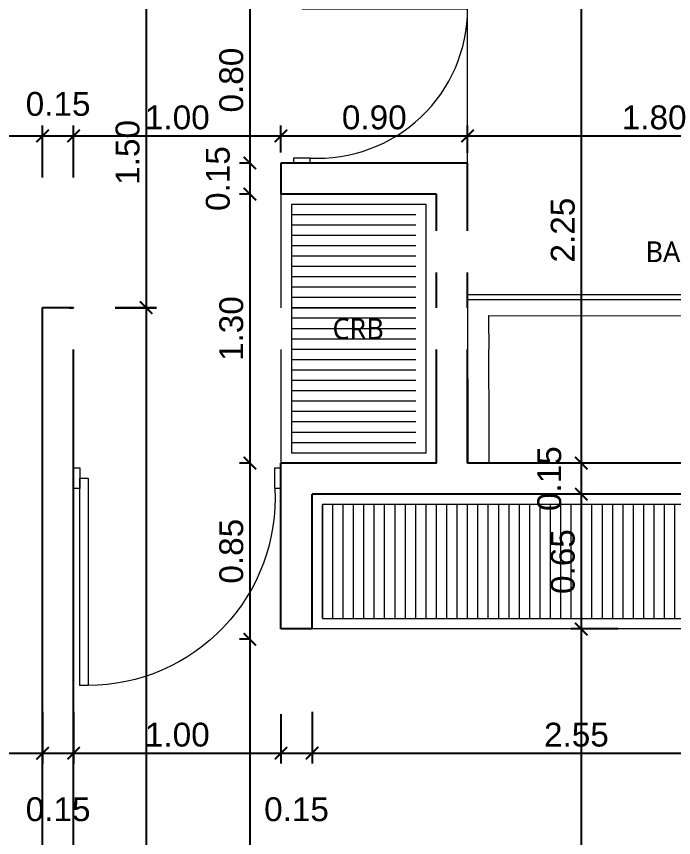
# Model space of a CAD drawing. Header units: feet. Extents: x -417 to 46, y -646 to -218.
# Drawn here: x -64.764 to -61.595, y -307.113 to -303.152 of the extents above; entities that cross this region are included whole.
import ezdxf

# ---------------------------------------------------------------- set-up
doc = ezdxf.new("R2010")
doc.units = ezdxf.units.FT
doc.header["$MEASUREMENT"] = 0
doc.linetypes.add('DASHDOT', pattern=[25.4, 12.7, -6.35, 0, -6.35])
for name, color, linetype, lineweight in [('A-WALL', 4, 'Continuous', 25), ('closet', 8, 'Continuous', 5), ('DIM-COTAS', 1, 'Continuous', 5), ('P-SANR-FIXT', 2, 'Continuous', 9), ('puertas', 8, 'Continuous', 9), ('TXT', 2, 'Continuous', 9)]:
    doc.layers.add(name, color=color, linetype=linetype, lineweight=lineweight)
doc.layers.add('DIM', color=10, linetype='Continuous')
doc.layers.add('GRDUTIY', color=5, linetype='Continuous')
doc.styles.add('ads', font='trebuc.ttf', dxfattribs={"height": 0.14})
doc.styles.get("Standard").update_dxf_attribs({"font": 'arial.ttf', "height": 0.115})
doc.dimstyles.new('KEILY', dxfattribs={"dimtxt": 0.115, "dimasz": 0.06, "dimexe": 0.05, "dimexo": 0.2, "dimgap": 0.03, "dimtad": 1, "dimzin": 1, "dimdsep": 46, "dimtxsty": 'Standard', "dimblk": 'ARCHTICK', "dimcen": 2.5, "dimdle": 0.03, "dimclrd": 256, "dimclre": 256, "dimclrt": 7, "dimadec": 0, "dimazin": 0, "dimtfac": 1, "dimtmove": 2, "dimatfit": 3, "dimfxl": 0.2, "dimfxlon": 1, "dimtolj": 1, "dimtzin": 1, "dimarcsym": 0})

# ---------------------------------------------------------------- blocks, each defined once
blk = doc.blocks.new('A$C4D292AF4')
at = {"layer": 'puertas'}
for points in [[(0.03, 0.05), (0.07, 0.05), (0.07, 1.05), (0.03, 1.05)], [(0, 0), (0.03, 0), (0.03, 0.1), (0, 0.1)], [(0.97, 0), (1, 0), (1, 0.1), (0.97, 0.1)]]:
    blk.add_lwpolyline(points, close=True, dxfattribs=at)
blk.add_arc((0.0677, 0.1465), 0.9035, 357.0481, 89.8556, dxfattribs=at)
blk = doc.blocks.new('A$C5F285EFA')
at = {"layer": 'P-SANR-FIXT'}
for p, q in [((0, 0.8128), (1.8, 0.8129)), ((0, 0.8128), (0.0007, 0.0014)), ((1.8, 0.8129), (1.8, 0)), ((1.8, 0.7875), (0, 0.7874)), ((0.1017, 0.7113), (1.6985, 0.7112)), ((0.1017, 0.7113), (0.1023, 0.0001)), ((1.6985, 0.7112), (1.6991, 0)), ((1.4837, 0.3872), (1.5729, 0.3872)), ((1.5729, 0.3784), (1.4837, 0.3783)), ((1.4838, 0.3599), (1.5729, 0.3599)), ((1.5729, 0.3511), (1.4838, 0.351)), ((1.4838, 0.3326), (1.573, 0.3326)), ((1.573, 0.3238), (1.4838, 0.3237)), ((1.6991, 0), (0.0007, 0)), ((1.6991, 0), (1.8, 0))]:
    blk.add_line(p, q, dxfattribs=at)
for centre, radius, start, end in [((1.5284, 0.3555), 0.0635, 0.0472, 180.0472), ((1.5284, 0.3555), 0.0635, 0.0472, 180.0472), ((1.4837, 0.3827), 0.00444, 90.0472, 270.0472), ((1.4838, 0.3554), 0.00444, 90.0472, 270.0472), ((1.5729, 0.3828), 0.00444, 270.0472, 90.0472), ((1.5729, 0.3555), 0.00444, 270.0472, 90.0472), ((1.5284, 0.3555), 0.0635, 180.0472, 0.0472), ((1.5284, 0.3555), 0.0635, 180.0472, 0.0472), ((1.4838, 0.3281), 0.00444, 90.0472, 270.0472), ((1.573, 0.3282), 0.00444, 270.0472, 90.0472)]:
    blk.add_arc(centre, radius, start, end, dxfattribs=at)
blk = doc.blocks.new('_ArchTick')
at = {"layer": 'DIM-COTAS', "color": 0, "const_width": 0.15}
blk.add_lwpolyline([(-0.5, -0.5), (0.5, 0.5)], dxfattribs=at)
blk = doc.blocks.new('*D1016')
at = {"layer": 'Defpoints', "color": 0, "transparency": 16777216}
for p in [(-64.6383, -303.7287), (-67.6883, -304.557), (-64.6383, -304.557)]:
    blk.add_point(p, dxfattribs=at)
at = {"layer": 'DIM', "lineweight": -2, "transparency": 16777216}
for p, q in [((-67.6883, -303.9287), (-67.6883, -303.6787)), ((-64.6383, -303.9287), (-64.6383, -303.6787)), ((-67.7183, -303.7287), (-64.6083, -303.7287))]:
    blk.add_line(p, q, dxfattribs=at)
at = {"layer": 'DIM', "lineweight": -2, "transparency": 16777216, "xscale": 0.06, "yscale": 0.06, "zscale": 0.06, "rotation": 180}
blk.add_blockref('_ArchTick', (-67.6883, -303.7287), dxfattribs=at)
at = {"layer": 'DIM', "lineweight": -2, "transparency": 16777216, "xscale": 0.06, "yscale": 0.06, "zscale": 0.06}
blk.add_blockref('_ArchTick', (-64.6383, -303.7287), dxfattribs=at)
at = {"layer": 'DIM', "color": 7, "transparency": 16777216, "insert": (-66.1633, -303.64), "char_height": 0.115, "attachment_point": 5}
blk.add_mtext('\\A1;3.05', dxfattribs=at)
blk = doc.blocks.new('*D1017')
at = {"layer": 'Defpoints', "color": 0, "transparency": 16777216}
for p in [(-64.4883, -303.7287), (-64.6383, -304.557), (-64.4883, -304.5723)]:
    blk.add_point(p, dxfattribs=at)
at = {"layer": 'DIM', "lineweight": -2, "transparency": 16777216}
for p, q in [((-64.6383, -303.9287), (-64.6383, -303.6787)), ((-64.4883, -303.9287), (-64.4883, -303.6787)), ((-64.6683, -303.7287), (-64.4583, -303.7287))]:
    blk.add_line(p, q, dxfattribs=at)
at = {"layer": 'DIM', "lineweight": -2, "transparency": 16777216, "xscale": 0.06, "yscale": 0.06, "zscale": 0.06, "rotation": 180}
blk.add_blockref('_ArchTick', (-64.6383, -303.7287), dxfattribs=at)
at = {"layer": 'DIM', "lineweight": -2, "transparency": 16777216, "xscale": 0.06, "yscale": 0.06, "zscale": 0.06}
blk.add_blockref('_ArchTick', (-64.4883, -303.7287), dxfattribs=at)
at = {"layer": 'DIM', "color": 7, "transparency": 16777216, "insert": (-64.5633, -303.575), "char_height": 0.115, "attachment_point": 5}
blk.add_mtext('\\A1;0.15', dxfattribs=at)
blk = doc.blocks.new('*D1018')
at = {"layer": 'Defpoints', "color": 0, "transparency": 16777216}
for p in [(-63.4883, -303.7287), (-63.4883, -304.0094), (-64.4883, -304.5723)]:
    blk.add_point(p, dxfattribs=at)
at = {"layer": 'DIM', "lineweight": -2, "transparency": 16777216}
for p, q in [((-64.4883, -303.9287), (-64.4883, -303.6787)), ((-63.4883, -303.8094), (-63.4883, -303.6787)), ((-64.5183, -303.7287), (-63.4583, -303.7287))]:
    blk.add_line(p, q, dxfattribs=at)
at = {"layer": 'DIM', "lineweight": -2, "transparency": 16777216, "xscale": 0.06, "yscale": 0.06, "zscale": 0.06, "rotation": 180}
blk.add_blockref('_ArchTick', (-64.4883, -303.7287), dxfattribs=at)
at = {"layer": 'DIM', "lineweight": -2, "transparency": 16777216, "xscale": 0.06, "yscale": 0.06, "zscale": 0.06}
blk.add_blockref('_ArchTick', (-63.4883, -303.7287), dxfattribs=at)
at = {"layer": 'DIM', "color": 7, "transparency": 16777216, "insert": (-63.9883, -303.64), "char_height": 0.115, "attachment_point": 5}
blk.add_mtext('\\A1;1.00', dxfattribs=at)
blk = doc.blocks.new('*D1019')
at = {"layer": 'Defpoints', "color": 0, "transparency": 16777216}
for p in [(-62.5883, -303.7287), (-63.4883, -304.0094), (-62.5883, -304.0096)]:
    blk.add_point(p, dxfattribs=at)
at = {"layer": 'DIM', "lineweight": -2, "transparency": 16777216}
for p, q in [((-63.4883, -303.8094), (-63.4883, -303.6787)), ((-62.5883, -303.8096), (-62.5883, -303.6787)), ((-63.5183, -303.7287), (-62.5583, -303.7287))]:
    blk.add_line(p, q, dxfattribs=at)
at = {"layer": 'DIM', "lineweight": -2, "transparency": 16777216, "xscale": 0.06, "yscale": 0.06, "zscale": 0.06, "rotation": 180}
blk.add_blockref('_ArchTick', (-63.4883, -303.7287), dxfattribs=at)
at = {"layer": 'DIM', "lineweight": -2, "transparency": 16777216, "xscale": 0.06, "yscale": 0.06, "zscale": 0.06}
blk.add_blockref('_ArchTick', (-62.5883, -303.7287), dxfattribs=at)
at = {"layer": 'DIM', "color": 7, "transparency": 16777216, "insert": (-63.0383, -303.64), "char_height": 0.115, "attachment_point": 5}
blk.add_mtext('\\A1;0.90', dxfattribs=at)
blk = doc.blocks.new('*D1020')
at = {"layer": 'Defpoints', "color": 0, "transparency": 16777216}
for p in [(-60.7883, -303.1094), (-60.7883, -303.7287), (-62.5883, -304.0096)]:
    blk.add_point(p, dxfattribs=at)
at = {"layer": 'DIM', "lineweight": -2, "transparency": 16777216}
for p, q in [((-60.7883, -303.5287), (-60.7883, -303.7787)), ((-62.5883, -303.8096), (-62.5883, -303.6787)), ((-62.6183, -303.7287), (-60.7583, -303.7287))]:
    blk.add_line(p, q, dxfattribs=at)
at = {"layer": 'DIM', "lineweight": -2, "transparency": 16777216, "xscale": 0.06, "yscale": 0.06, "zscale": 0.06, "rotation": 180}
blk.add_blockref('_ArchTick', (-62.5883, -303.7287), dxfattribs=at)
at = {"layer": 'DIM', "lineweight": -2, "transparency": 16777216, "xscale": 0.06, "yscale": 0.06, "zscale": 0.06}
blk.add_blockref('_ArchTick', (-60.7883, -303.7287), dxfattribs=at)
at = {"layer": 'DIM', "color": 7, "transparency": 16777216, "insert": (-61.6883, -303.64), "char_height": 0.115, "attachment_point": 5}
blk.add_mtext('\\A1;1.80', dxfattribs=at)
blk = doc.blocks.new('*D816')
at = {"layer": 'Defpoints', "color": 0, "transparency": 16777216}
for p in [(-67.6883, -306.0467), (-64.6383, -306.2077), (-64.6383, -306.7062)]:
    blk.add_point(p, dxfattribs=at)
at = {"layer": 'DIM', "lineweight": -2, "transparency": 16777216}
for p, q in [((-67.6883, -306.5062), (-67.6883, -306.7562)), ((-64.6383, -306.5062), (-64.6383, -306.7562)), ((-67.7183, -306.7062), (-64.6083, -306.7062))]:
    blk.add_line(p, q, dxfattribs=at)
at = {"layer": 'DIM', "lineweight": -2, "transparency": 16777216, "xscale": 0.06, "yscale": 0.06, "zscale": 0.06, "rotation": 180}
blk.add_blockref('_ArchTick', (-67.6883, -306.7062), dxfattribs=at)
at = {"layer": 'DIM', "lineweight": -2, "transparency": 16777216, "xscale": 0.06, "yscale": 0.06, "zscale": 0.06}
blk.add_blockref('_ArchTick', (-64.6383, -306.7062), dxfattribs=at)
at = {"layer": 'DIM', "color": 7, "transparency": 16777216, "insert": (-66.1633, -306.6174), "char_height": 0.115, "attachment_point": 5}
blk.add_mtext('\\A1;3.05', dxfattribs=at)
blk = doc.blocks.new('*D817')
at = {"layer": 'Defpoints', "color": 0, "transparency": 16777216}
for p in [(-64.6383, -306.2077), (-64.4883, -306.2077), (-64.4883, -306.7062)]:
    blk.add_point(p, dxfattribs=at)
at = {"layer": 'DIM', "lineweight": -2, "transparency": 16777216}
for p, q in [((-64.6383, -306.5062), (-64.6383, -306.7562)), ((-64.4883, -306.5062), (-64.4883, -306.7562)), ((-64.6683, -306.7062), (-64.4583, -306.7062))]:
    blk.add_line(p, q, dxfattribs=at)
at = {"layer": 'DIM', "lineweight": -2, "transparency": 16777216, "xscale": 0.06, "yscale": 0.06, "zscale": 0.06, "rotation": 180}
blk.add_blockref('_ArchTick', (-64.6383, -306.7062), dxfattribs=at)
at = {"layer": 'DIM', "lineweight": -2, "transparency": 16777216, "xscale": 0.06, "yscale": 0.06, "zscale": 0.06}
blk.add_blockref('_ArchTick', (-64.4883, -306.7062), dxfattribs=at)
at = {"layer": 'DIM', "color": 7, "transparency": 16777216, "insert": (-64.5633, -306.9773), "char_height": 0.115, "attachment_point": 5}
blk.add_mtext('\\A1;0.15', dxfattribs=at)
blk = doc.blocks.new('*D830')
at = {"layer": 'Defpoints', "color": 0, "transparency": 16777216}
for p in [(-64.4883, -306.2077), (-63.4883, -306.318), (-63.4883, -306.7062)]:
    blk.add_point(p, dxfattribs=at)
at = {"layer": 'DIM', "lineweight": -2, "transparency": 16777216}
for p, q in [((-64.4883, -306.5062), (-64.4883, -306.7562)), ((-63.4883, -306.518), (-63.4883, -306.7562)), ((-64.5183, -306.7062), (-63.4583, -306.7062))]:
    blk.add_line(p, q, dxfattribs=at)
at = {"layer": 'DIM', "lineweight": -2, "transparency": 16777216, "xscale": 0.06, "yscale": 0.06, "zscale": 0.06, "rotation": 180}
blk.add_blockref('_ArchTick', (-64.4883, -306.7062), dxfattribs=at)
at = {"layer": 'DIM', "lineweight": -2, "transparency": 16777216, "xscale": 0.06, "yscale": 0.06, "zscale": 0.06}
blk.add_blockref('_ArchTick', (-63.4883, -306.7062), dxfattribs=at)
at = {"layer": 'DIM', "color": 7, "transparency": 16777216, "insert": (-63.9883, -306.6175), "char_height": 0.115, "attachment_point": 5}
blk.add_mtext('\\A1;1.00', dxfattribs=at)
blk = doc.blocks.new('*D831')
at = {"layer": 'Defpoints', "color": 0, "transparency": 16777216}
for p in [(-63.3383, -306.107), (-63.4883, -306.318), (-63.3383, -306.7062)]:
    blk.add_point(p, dxfattribs=at)
at = {"layer": 'DIM', "lineweight": -2, "transparency": 16777216}
for p, q in [((-63.4883, -306.518), (-63.4883, -306.7562)), ((-63.3383, -306.5062), (-63.3383, -306.7562)), ((-63.5183, -306.7062), (-63.3083, -306.7062))]:
    blk.add_line(p, q, dxfattribs=at)
at = {"layer": 'DIM', "lineweight": -2, "transparency": 16777216, "xscale": 0.06, "yscale": 0.06, "zscale": 0.06, "rotation": 180}
blk.add_blockref('_ArchTick', (-63.4883, -306.7062), dxfattribs=at)
at = {"layer": 'DIM', "lineweight": -2, "transparency": 16777216, "xscale": 0.06, "yscale": 0.06, "zscale": 0.06}
blk.add_blockref('_ArchTick', (-63.3383, -306.7062), dxfattribs=at)
at = {"layer": 'DIM', "color": 7, "transparency": 16777216, "insert": (-63.4133, -306.9773), "char_height": 0.115, "attachment_point": 5}
blk.add_mtext('\\A1;0.15', dxfattribs=at)
blk = doc.blocks.new('*D832')
at = {"layer": 'Defpoints', "color": 0, "transparency": 16777216}
for p in [(-63.3383, -306.107), (-60.7883, -306.5935), (-60.7883, -306.7062)]:
    blk.add_point(p, dxfattribs=at)
at = {"layer": 'DIM', "lineweight": -2, "transparency": 16777216}
for p, q in [((-63.3383, -306.5062), (-63.3383, -306.7562)), ((-63.3683, -306.7062), (-60.7583, -306.7062)), ((-60.7883, -306.7062), (-60.7883, -306.7562))]:
    blk.add_line(p, q, dxfattribs=at)
at = {"layer": 'DIM', "lineweight": -2, "transparency": 16777216, "xscale": 0.06, "yscale": 0.06, "zscale": 0.06, "rotation": 180}
blk.add_blockref('_ArchTick', (-63.3383, -306.7062), dxfattribs=at)
at = {"layer": 'DIM', "lineweight": -2, "transparency": 16777216, "xscale": 0.06, "yscale": 0.06, "zscale": 0.06}
blk.add_blockref('_ArchTick', (-60.7883, -306.7062), dxfattribs=at)
at = {"layer": 'DIM', "color": 7, "transparency": 16777216, "insert": (-62.0633, -306.6175), "char_height": 0.115, "attachment_point": 5}
blk.add_mtext('\\A1;2.55', dxfattribs=at)
blk = doc.blocks.new('*D909')
at = {"layer": 'Defpoints', "color": 0, "transparency": 16777216}
for p in [(-64.5633, -303.0594), (-64.4883, -304.557), (-64.139, -304.557)]:
    blk.add_point(p, dxfattribs=at)
at = {"layer": 'DIM', "lineweight": -2, "transparency": 16777216}
for p, q in [((-64.139, -303.0294), (-64.139, -304.587)), ((-64.339, -303.0594), (-64.089, -303.0594)), ((-64.2883, -304.557), (-64.089, -304.557))]:
    blk.add_line(p, q, dxfattribs=at)
at = {"layer": 'DIM', "lineweight": -2, "transparency": 16777216, "xscale": 0.06, "yscale": 0.06, "zscale": 0.06}
for p, rotation in [((-64.139, -303.0594), 90), ((-64.139, -304.557), 270)]:
    blk.add_blockref('_ArchTick', p, dxfattribs=dict(at, rotation=rotation))
at = {"layer": 'DIM', "color": 7, "transparency": 16777216, "insert": (-64.2277, -303.8082), "char_height": 0.115, "attachment_point": 5, "rotation": 90}
blk.add_mtext('\\A1;1.50', dxfattribs=at)
blk = doc.blocks.new('*D770')
at = {"layer": 'Defpoints', "color": 0, "transparency": 16777216}
for p in [(-64.4883, -304.557), (-64.4883, -310.057), (-64.139, -310.057)]:
    blk.add_point(p, dxfattribs=at)
at = {"layer": 'DIM', "lineweight": -2, "transparency": 16777216}
for p, q in [((-64.2883, -304.557), (-64.089, -304.557)), ((-64.139, -304.527), (-64.139, -310.087)), ((-64.2883, -310.057), (-64.089, -310.057))]:
    blk.add_line(p, q, dxfattribs=at)
at = {"layer": 'DIM', "lineweight": -2, "transparency": 16777216, "xscale": 0.06, "yscale": 0.06, "zscale": 0.06}
for p, rotation in [((-64.139, -304.557), 90), ((-64.139, -310.057), 270)]:
    blk.add_blockref('_ArchTick', p, dxfattribs=dict(at, rotation=rotation))
at = {"layer": 'DIM', "color": 7, "transparency": 16777216, "insert": (-64.2277, -307.307), "char_height": 0.115, "attachment_point": 5, "rotation": 90}
blk.add_mtext('\\A1;5.50', dxfattribs=at)
blk = doc.blocks.new('*D912')
at = {"layer": 'Defpoints', "color": 0, "transparency": 16777216}
for p in [(-63.4383, -303.0594), (-63.6387, -303.8594), (-63.4883, -303.8594)]:
    blk.add_point(p, dxfattribs=at)
at = {"layer": 'DIM', "lineweight": -2, "transparency": 16777216}
for p, q in [((-63.6387, -303.0294), (-63.6387, -303.8894)), ((-63.6383, -303.0594), (-63.6887, -303.0594)), ((-63.6387, -303.8594), (-63.6887, -303.8594))]:
    blk.add_line(p, q, dxfattribs=at)
at = {"layer": 'DIM', "lineweight": -2, "transparency": 16777216, "xscale": 0.06, "yscale": 0.06, "zscale": 0.06}
for p, rotation in [((-63.6387, -303.0594), 90), ((-63.6387, -303.8594), 270)]:
    blk.add_blockref('_ArchTick', p, dxfattribs=dict(at, rotation=rotation))
at = {"layer": 'DIM', "color": 7, "transparency": 16777216, "insert": (-63.7274, -303.4594), "char_height": 0.115, "attachment_point": 5, "rotation": 90}
blk.add_mtext('\\A1;0.80', dxfattribs=at)
blk = doc.blocks.new('*D913')
at = {"layer": 'Defpoints', "color": 0, "transparency": 16777216}
for p in [(-63.4883, -303.8594), (-63.6387, -304.0094), (-63.4883, -304.0094)]:
    blk.add_point(p, dxfattribs=at)
at = {"layer": 'DIM', "lineweight": -2, "transparency": 16777216}
for p, q in [((-63.6387, -303.8294), (-63.6387, -304.0394)), ((-63.6387, -303.8594), (-63.6887, -303.8594)), ((-63.6387, -304.0094), (-63.6887, -304.0094))]:
    blk.add_line(p, q, dxfattribs=at)
at = {"layer": 'DIM', "lineweight": -2, "transparency": 16777216, "xscale": 0.06, "yscale": 0.06, "zscale": 0.06}
for p, rotation in [((-63.6387, -303.8594), 90), ((-63.6387, -304.0094), 270)]:
    blk.add_blockref('_ArchTick', p, dxfattribs=dict(at, rotation=rotation))
at = {"layer": 'DIM', "color": 7, "transparency": 16777216, "insert": (-63.7924, -303.9344), "char_height": 0.115, "attachment_point": 5, "rotation": 90}
blk.add_mtext('\\A1;0.15', dxfattribs=at)
blk = doc.blocks.new('*D914')
at = {"layer": 'Defpoints', "color": 0, "transparency": 16777216}
for p in [(-63.4883, -304.0094), (-63.6387, -305.307), (-63.4883, -305.307)]:
    blk.add_point(p, dxfattribs=at)
at = {"layer": 'DIM', "lineweight": -2, "transparency": 16777216}
for p, q in [((-63.6387, -303.9794), (-63.6387, -305.337)), ((-63.6387, -304.0094), (-63.6887, -304.0094)), ((-63.6387, -305.307), (-63.6887, -305.307))]:
    blk.add_line(p, q, dxfattribs=at)
at = {"layer": 'DIM', "lineweight": -2, "transparency": 16777216, "xscale": 0.06, "yscale": 0.06, "zscale": 0.06}
for p, rotation in [((-63.6387, -304.0094), 90), ((-63.6387, -305.307), 270)]:
    blk.add_blockref('_ArchTick', p, dxfattribs=dict(at, rotation=rotation))
at = {"layer": 'DIM', "color": 7, "transparency": 16777216, "insert": (-63.7275, -304.6582), "char_height": 0.115, "attachment_point": 5, "rotation": 90}
blk.add_mtext('\\A1;1.30', dxfattribs=at)
blk = doc.blocks.new('*D915')
at = {"layer": 'Defpoints', "color": 0, "transparency": 16777216}
for p in [(-63.4883, -305.307), (-63.6387, -306.157), (-63.4883, -306.157)]:
    blk.add_point(p, dxfattribs=at)
at = {"layer": 'DIM', "lineweight": -2, "transparency": 16777216}
for p, q in [((-63.6387, -305.307), (-63.6887, -305.307)), ((-63.6387, -305.277), (-63.6387, -306.187)), ((-63.6387, -306.157), (-63.6887, -306.157))]:
    blk.add_line(p, q, dxfattribs=at)
at = {"layer": 'DIM', "lineweight": -2, "transparency": 16777216, "xscale": 0.06, "yscale": 0.06, "zscale": 0.06}
for p, rotation in [((-63.6387, -305.307), 90), ((-63.6387, -306.157), 270)]:
    blk.add_blockref('_ArchTick', p, dxfattribs=dict(at, rotation=rotation))
at = {"layer": 'DIM', "color": 7, "transparency": 16777216, "insert": (-63.7274, -305.732), "char_height": 0.115, "attachment_point": 5, "rotation": 90}
blk.add_mtext('\\A1;0.85', dxfattribs=at)
blk = doc.blocks.new('*D916')
at = {"layer": 'Defpoints', "color": 0, "transparency": 16777216}
for p in [(-63.4883, -306.157), (-63.6387, -310.057), (-62.8851, -310.057)]:
    blk.add_point(p, dxfattribs=at)
at = {"layer": 'DIM', "lineweight": -2, "transparency": 16777216}
for p, q in [((-63.6387, -306.127), (-63.6387, -310.087)), ((-63.6387, -306.157), (-63.6887, -306.157)), ((-63.4387, -310.057), (-63.6887, -310.057))]:
    blk.add_line(p, q, dxfattribs=at)
at = {"layer": 'DIM', "lineweight": -2, "transparency": 16777216, "xscale": 0.06, "yscale": 0.06, "zscale": 0.06}
for p, rotation in [((-63.6387, -306.157), 90), ((-63.6387, -310.057), 270)]:
    blk.add_blockref('_ArchTick', p, dxfattribs=dict(at, rotation=rotation))
at = {"layer": 'DIM', "color": 7, "transparency": 16777216, "insert": (-63.7275, -308.107), "char_height": 0.115, "attachment_point": 5, "rotation": 90}
blk.add_mtext('\\A1;3.90', dxfattribs=at)
blk = doc.blocks.new('*D922')
at = {"layer": 'Defpoints', "color": 0, "transparency": 16777216}
for p in [(-61.4998, -303.0594), (-62.0399, -305.307), (-61.7797, -305.307)]:
    blk.add_point(p, dxfattribs=at)
at = {"layer": 'DIM', "lineweight": -2, "transparency": 16777216}
for p, q in [((-62.0399, -303.0294), (-62.0399, -305.337)), ((-61.8399, -303.0594), (-62.0899, -303.0594)), ((-61.9797, -305.307), (-62.0899, -305.307))]:
    blk.add_line(p, q, dxfattribs=at)
at = {"layer": 'DIM', "lineweight": -2, "transparency": 16777216, "xscale": 0.06, "yscale": 0.06, "zscale": 0.06}
for p, rotation in [((-62.0399, -303.0594), 90), ((-62.0399, -305.307), 270)]:
    blk.add_blockref('_ArchTick', p, dxfattribs=dict(at, rotation=rotation))
at = {"layer": 'DIM', "color": 7, "transparency": 16777216, "insert": (-62.1286, -304.1832), "char_height": 0.115, "attachment_point": 5, "rotation": 90}
blk.add_mtext('\\A1;2.25', dxfattribs=at)
blk = doc.blocks.new('*D923')
at = {"layer": 'Defpoints', "color": 0, "transparency": 16777216}
for p in [(-61.7797, -305.307), (-62.0399, -305.457), (-61.7712, -305.457)]:
    blk.add_point(p, dxfattribs=at)
at = {"layer": 'DIM', "lineweight": -2, "transparency": 16777216}
for p, q in [((-61.9797, -305.307), (-62.0899, -305.307)), ((-62.0399, -305.277), (-62.0399, -305.487)), ((-61.9712, -305.457), (-62.0899, -305.457))]:
    blk.add_line(p, q, dxfattribs=at)
at = {"layer": 'DIM', "lineweight": -2, "transparency": 16777216, "xscale": 0.06, "yscale": 0.06, "zscale": 0.06}
for p, rotation in [((-62.0399, -305.307), 90), ((-62.0399, -305.457), 270)]:
    blk.add_blockref('_ArchTick', p, dxfattribs=dict(at, rotation=rotation))
at = {"layer": 'DIM', "color": 7, "transparency": 16777216, "insert": (-62.1936, -305.382), "char_height": 0.115, "attachment_point": 5, "rotation": 90}
blk.add_mtext('\\A1;0.15', dxfattribs=at)
blk = doc.blocks.new('*D924')
at = {"layer": 'Defpoints', "color": 0, "transparency": 16777216}
for p in [(-61.7712, -305.457), (-62.0399, -306.107), (-61.6619, -306.107)]:
    blk.add_point(p, dxfattribs=at)
at = {"layer": 'DIM', "lineweight": -2, "transparency": 16777216}
for p, q in [((-62.0399, -305.427), (-62.0399, -306.137)), ((-61.9712, -305.457), (-62.0899, -305.457)), ((-61.8619, -306.107), (-62.0899, -306.107))]:
    blk.add_line(p, q, dxfattribs=at)
at = {"layer": 'DIM', "lineweight": -2, "transparency": 16777216, "xscale": 0.06, "yscale": 0.06, "zscale": 0.06}
for p, rotation in [((-62.0399, -305.457), 90), ((-62.0399, -306.107), 270)]:
    blk.add_blockref('_ArchTick', p, dxfattribs=dict(at, rotation=rotation))
at = {"layer": 'DIM', "color": 7, "transparency": 16777216, "insert": (-62.1286, -305.782), "char_height": 0.115, "attachment_point": 5, "rotation": 90}
blk.add_mtext('\\A1;0.65', dxfattribs=at)
blk = doc.blocks.new('*D925')
at = {"layer": 'Defpoints', "color": 0, "transparency": 16777216}
for p in [(-61.6619, -306.107), (-62.0399, -310.057), (-61.6197, -310.057)]:
    blk.add_point(p, dxfattribs=at)
at = {"layer": 'DIM', "lineweight": -2, "transparency": 16777216}
for p, q in [((-62.0399, -306.077), (-62.0399, -310.087)), ((-61.8619, -306.107), (-62.0899, -306.107)), ((-61.8399, -310.057), (-62.0899, -310.057))]:
    blk.add_line(p, q, dxfattribs=at)
at = {"layer": 'DIM', "lineweight": -2, "transparency": 16777216, "xscale": 0.06, "yscale": 0.06, "zscale": 0.06}
for p, rotation in [((-62.0399, -306.107), 90), ((-62.0399, -310.057), 270)]:
    blk.add_blockref('_ArchTick', p, dxfattribs=dict(at, rotation=rotation))
at = {"layer": 'DIM', "color": 7, "transparency": 16777216, "insert": (-62.1286, -308.082), "char_height": 0.115, "attachment_point": 5, "rotation": 90}
blk.add_mtext('\\A1;3.95', dxfattribs=at)

msp = doc.modelspace()

# ---------------------------------------------------------------- hatches: boundary and pattern name
at = {"layer": 'closet'}
h = msp.add_hatch(dxfattribs=at)
h.set_pattern_fill('ANSI31', color=256, scale=0.4, angle=45, style=0)
h.set_pattern_definition([(90, (-63.238263, -306.05702), (-0.05, 7e-18), [])])
h.paths.add_polyline_path([(-63.2883, -306.057), (-60.8383, -306.057), (-60.8383, -305.507), (-63.2883, -305.507)])

# ---------------------------------------------------------------- linework, layer by layer
at = {"layer": 'A-WALL'}
for p, q in [((-62.5883, -303.8594), (-63.4883, -303.8594)), ((-63.4883, -303.8594), (-63.4883, -304.0094)), ((-62.5883, -305.307), (-62.5883, -303.8594)), ((-62.7383, -304.0094), (-63.4883, -304.0094)), ((-62.7383, -305.307), (-62.7383, -304.0094)), ((-64.6383, -309.157), (-64.6383, -304.557)), ((-64.4883, -310.057), (-64.4883, -304.557)), ((-63.4883, -306.107), (-63.4883, -305.307)), ((-62.7383, -305.307), (-63.4883, -305.307)), ((-60.7883, -305.307), (-62.5883, -305.307)), ((-63.3383, -306.107), (-63.3383, -305.457)), ((-60.7883, -305.457), (-63.3383, -305.457)), ((-63.3383, -306.107), (-63.4883, -306.107))]:
    msp.add_line(p, q, dxfattribs=at)
at = {"layer": 'closet'}
for p, q in [((-62.5883, -303.8594), (-62.5883, -303.0594)), ((-63.4883, -304.0094), (-63.4883, -305.307)), ((-60.7883, -306.107), (-63.3383, -306.107))]:
    msp.add_line(p, q, dxfattribs=at)
msp.add_lwpolyline([(-63.2883, -306.057), (-60.8383, -306.057), (-60.8383, -305.507), (-63.2883, -305.507)], close=True, dxfattribs=at)
at = {"layer": 'GRDUTIY', "color": 8, "linetype": 'DASHDOT'}
msp.add_line((-80.2539, -303.7855), (-57.9494, -303.8325), dxfattribs=at)

# ---------------------------------------------------------------- block references
at = {"layer": 'puertas', "extrusion": (-1.94037e-15, -6.28888e-16, -1), "xscale": -0.8002311512154279, "yscale": 0.8002311512154421, "zscale": 0.8002311512154375, "rotation": 90}
msp.add_blockref('A$C4D292AF4', (63.4283, -303.0591), dxfattribs=at)
at = {"layer": 'puertas', "extrusion": (6.28888e-16, 1.94037e-15, -1), "xscale": 1.000288939019299, "yscale": 1.000288939019299, "zscale": 1.000288939019299, "rotation": 180}
msp.add_blockref('A$C4D292AF4', (64.4886, -305.3297), dxfattribs=at)

# ---------------------------------------------------------------- dimensions: what is measured, and where the dimension line sits
at = {"layer": 'DIM'}
for base, p1, p2, picture, middle in [((-63.6387, -303.8594), (-63.4383, -303.0594), (-63.4883, -303.8594), '*D912', (-63.7274, -303.4594)), ((-63.6387, -304.0094), (-63.4883, -303.8594), (-63.4883, -304.0094), '*D913', (-63.7924, -303.9344)), ((-62.0399, -305.457), (-61.7797, -305.307), (-61.7712, -305.457), '*D923', (-62.1936, -305.382)), ((-63.6387, -306.157), (-63.4883, -305.307), (-63.4883, -306.157), '*D915', (-63.7274, -305.732)), ((-62.0399, -306.107), (-61.7712, -305.457), (-61.6619, -306.107), '*D924', (-62.1286, -305.782)), ((-62.0399, -310.057), (-61.6619, -306.107), (-61.6197, -310.057), '*D925', (-62.1286, -308.082)), ((-63.6387, -310.057), (-63.4883, -306.157), (-62.8851, -310.057), '*D916', (-63.7275, -308.107))]:
    dim = msp.add_linear_dim(base=base, p1=p1, p2=p2, angle=90, dimstyle='KEILY', dxfattribs=at)
    dim.commit()
    dim.dimension.update_dxf_attribs({"geometry": picture, "text_midpoint": middle})
for base, p1, p2, picture, middle in [((-60.7883, -303.7287), (-62.5883, -304.0096), (-60.7883, -303.1094), '*D1020', (-61.6883, -303.64)), ((-64.6383, -303.7287), (-67.6883, -304.557), (-64.6383, -304.557), '*D1016', (-66.1633, -303.64)), ((-62.5883, -303.7287), (-63.4883, -304.0094), (-62.5883, -304.0096), '*D1019', (-63.0383, -303.64)), ((-64.6383, -306.7062), (-67.6883, -306.0467), (-64.6383, -306.2077), '*D816', (-66.1633, -306.6174)), ((-63.3383, -306.7062), (-63.4883, -306.318), (-63.3383, -306.107), '*D831', (-63.4133, -306.9773)), ((-60.7883, -306.7062), (-63.3383, -306.107), (-60.7883, -306.5935), '*D832', (-62.0633, -306.6175)), ((-64.4883, -306.7062), (-64.6383, -306.2077), (-64.4883, -306.2077), '*D817', (-64.5633, -306.9773)), ((-63.4883, -306.7062), (-64.4883, -306.2077), (-63.4883, -306.318), '*D830', (-63.9883, -306.6175))]:
    dim = msp.add_linear_dim(base=base, p1=p1, p2=p2, dimstyle='KEILY', dxfattribs=at)
    dim.commit()
    dim.dimension.update_dxf_attribs({"geometry": picture, "text_midpoint": middle})

# ---------------------------------------------------------------- next in the draw order: texts
at = {"layer": 'TXT', "char_height": 0.1, "width": 2.688, "attachment_point": 2, "style": 'ads', "bg_fill": 2}
for s, insert in [('BAÑO', (-61.5459, -304.2371)), ('CRB', (-63.1161, -304.6085))]:
    msp.add_mtext(s, dxfattribs=dict(at, insert=insert))

# ---------------------------------------------------------------- next in the draw order: hatches: boundary and pattern name
at = {"layer": 'closet'}
h = msp.add_hatch(dxfattribs=at)
h.set_pattern_fill('ANSI31', color=256, scale=0.4, angle=315, style=0)
h.set_pattern_definition([(0, (-63.438263, -305.25702), (2e-17, 0.05), [])])
h.paths.add_polyline_path([(-63.4383, -305.257), (-62.8383, -305.257), (-62.8383, -304.0594), (-63.4383, -304.0594)])

# ---------------------------------------------------------------- next in the draw order: linework, layer by layer
at = {"layer": 'A-WALL'}
msp.add_line((-64.6383, -304.557), (-64.4883, -304.557), dxfattribs=at)
at = {"layer": 'closet'}
msp.add_lwpolyline([(-63.4383, -305.257), (-62.7883, -305.257), (-62.7883, -304.0594), (-63.4383, -304.0594)], close=True, dxfattribs=at)

# ---------------------------------------------------------------- next in the draw order: block references
msp.add_blockref('A$C5F285EFA', (-62.5883, -305.307))

# ---------------------------------------------------------------- next in the draw order: dimensions: what is measured, and where the dimension line sits
at = {"layer": 'DIM'}
for base, p1, p2, picture, middle in [((-64.139, -304.557), (-64.5633, -303.0594), (-64.4883, -304.557), '*D909', (-64.2277, -303.8082)), ((-62.0399, -305.307), (-61.4998, -303.0594), (-61.7797, -305.307), '*D922', (-62.1286, -304.1832)), ((-63.6387, -305.307), (-63.4883, -304.0094), (-63.4883, -305.307), '*D914', (-63.7275, -304.6582)), ((-64.139, -310.057), (-64.4883, -304.557), (-64.4883, -310.057), '*D770', (-64.2277, -307.307))]:
    dim = msp.add_linear_dim(base=base, p1=p1, p2=p2, angle=90, dimstyle='KEILY', dxfattribs=at)
    dim.commit()
    dim.dimension.update_dxf_attribs({"geometry": picture, "text_midpoint": middle})
for base, p1, p2, picture, middle in [((-64.4883, -303.7287), (-64.6383, -304.557), (-64.4883, -304.5723), '*D1017', (-64.5633, -303.575)), ((-63.4883, -303.7287), (-64.4883, -304.5723), (-63.4883, -304.0094), '*D1018', (-63.9883, -303.64))]:
    dim = msp.add_linear_dim(base=base, p1=p1, p2=p2, dimstyle='KEILY', dxfattribs=at)
    dim.commit()
    dim.dimension.update_dxf_attribs({"geometry": picture, "text_midpoint": middle})

doc.saveas('drawing.dxf')
